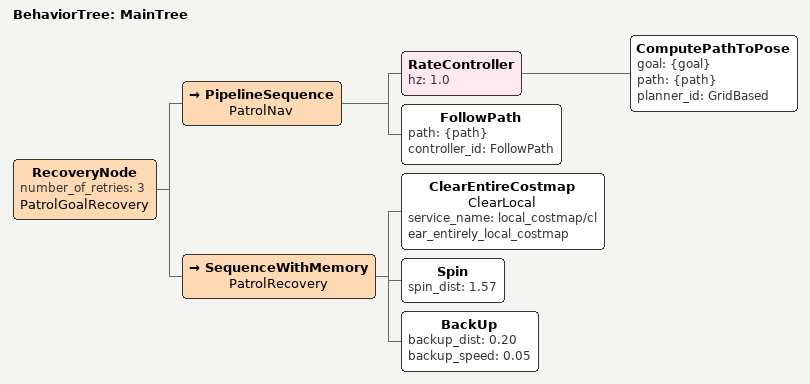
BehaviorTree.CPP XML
<?xml version="1.0"?>
<root main_tree_to_execute="MainTree">
  <BehaviorTree ID="MainTree">
    <RecoveryNode number_of_retries="3" name="PatrolGoalRecovery">
      <PipelineSequence name="PatrolNav">
        <RateController hz="1.0">
          <ComputePathToPose goal="{goal}" path="{path}" planner_id="GridBased"/>
        </RateController>
        <FollowPath path="{path}" controller_id="FollowPath"/>
      </PipelineSequence>
      <SequenceWithMemory name="PatrolRecovery">
        <ClearEntireCostmap name="ClearLocal" service_name="local_costmap/clear_entirely_local_costmap"/>
        <Spin spin_dist="1.57"/>
        <BackUp backup_dist="0.20" backup_speed="0.05"/>
      </SequenceWithMemory>
    </RecoveryNode>
  </BehaviorTree>
</root>
